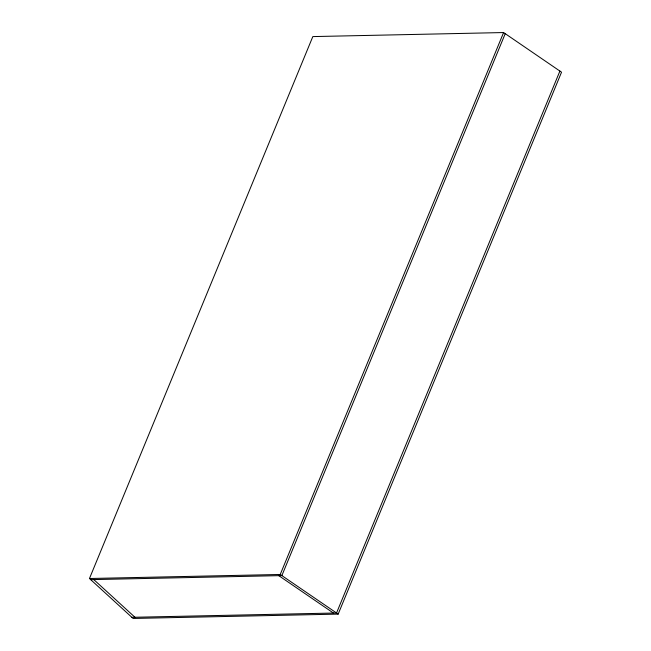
<?xml version="1.0" encoding="UTF-8"?>
<svg xmlns="http://www.w3.org/2000/svg" width="651" height="651" viewBox="0 0 651 651"><rect width="100%" height="100%" fill="white"/><g stroke="black" fill="none" stroke-linecap="round" stroke-linejoin="round"><path stroke-width="0.98" d="M89.464 578.511L312.83 36.586L503.597 32.55L561.536 72.188L338.17 614.113L133.105 618.45L89.464 578.511L280.231 574.475L338.17 614.113M280.231 574.475L503.597 32.55M505.233 33.673L281.867 575.598L90.701 579.642M559.901 71.065L336.534 612.99L131.868 617.319M278.799 575.663L333.458 613.055M93.768 579.577L134.944 617.254"/></g></svg>
